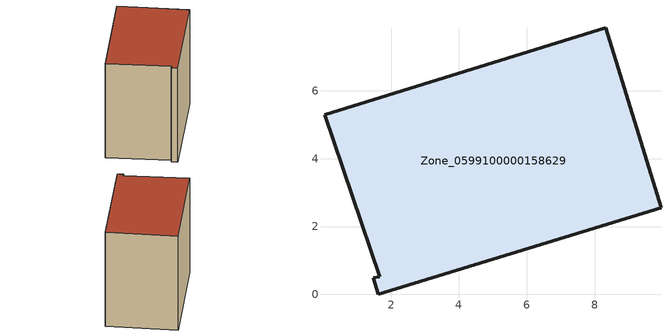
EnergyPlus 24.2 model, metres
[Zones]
Zone_0599100000158629
 floor ground (C_G): 1.62,0 1.47,0.49 1.67,0.51 0.04,5.3 8.33,7.87 9.96,2.56 z0
 wall outside (C_F): 9.96,2.56 8.33,7.87 0.04,5.3 1.67,0.51 1.47,0.49 1.62,0 9.96,2.56 z0:8.22
 roof outside (C_R): 1.47,0.49 1.62,0 9.96,2.56 8.33,7.87 0.04,5.3 1.67,0.51 z8.22
[BUILDING]
Pand.0599100000158629: North Axis=0; Terrain=City; Loads Convergence Tolerance Value=0.04; Temperature Convergence Tolerance Value=0.4; Solar Distribution=FullExterior; Maximum Number of Warmup Days=25; Minimum Number of Warmup Days=1
[Site:Location]
Rotterdam.The.Hague.AP_ZH_NLD Design_Conditions: Latitude=51.96; Longitude=4.45; Time Zone=1; Elevation=-4.5
[SITE:GROUNDTEMPERATURE:BUILDINGSURFACE]
18, 18, 18, 18, 18, 18, 18, 18, 18, 18, 18, 18
[MATERIAL] Thermal Absorptance=0.9; Solar Absorptance=0.7; Visible Absorptance=0.7
Name | Roughness | Thickness | Conductivity | Density | Specific Heat
G.TI.1975-1991 | MediumSmooth | 0.15 | 0.288461 | 540 | 1210
F.TI.1975-1991 | Rough | 0.3 | 0.230769 | 1920 | 840
R.TI.1975-1991 | MediumRough | 0.2 | 0.153846 | 1500 | 1000
[CONSTRUCTION]
C_G: G.TI.1975-1991
C_F: F.TI.1975-1991
C_R: R.TI.1975-1991
[ZONE]
Zone_0599100000158629: Type=1; Multiplier=1; Ceiling Height=Autocalculate; Volume=Autocalculate; Floor Area=autocalculate; Part of Total Floor Area=Yes
[ZONEINFILTRATION:DESIGNFLOWRATE]
Infil_Zone_0599100000158629: Zone or ZoneList or Space or SpaceList=Zone_0599100000158629; Schedule=AlwaysOn; Design Flow Rate Calculation Method=Flow/Area; Flow Rate per Floor Area=0.003; Constant Term Coefficient=1; Temperature Term Coefficient=0; Velocity Term Coefficient=0; Velocity Squared Term Coefficient=0
[HVACTEMPLATE:ZONE:IDEALLOADSAIRSYSTEM]
Zone_0599100000158629: Maximum Heating Supply Air Temperature=50; Minimum Cooling Supply Air Temperature=13; Maximum Heating Supply Air Humidity Ratio=0.0156; Minimum Cooling Supply Air Humidity Ratio=0.0077; Heating Limit=NoLimit; Cooling Limit=NoLimit; Dehumidification Control Type=ConstantSensibleHeatRatio; Cooling Sensible Heat Ratio=0.7; Dehumidification Setpoint=60; Humidification Control Type=None; Humidification Setpoint=30; Outdoor Air Method=None; Outdoor Air Flow Rate per Person=0.00944; Outdoor Air Flow Rate per Zone Floor Area=0; Outdoor Air Flow Rate per Zone=0; Demand Controlled Ventilation Type=None; Outdoor Air Economizer Type=NoEconomizer; Heat Recovery Type=None; Sensible Heat Recovery Effectiveness=0.7; Latent Heat Recovery Effectiveness=0.65
[ZONECONTROL:THERMOSTAT]
ThermostatControl_Zone_0599100000158629: Zone or ZoneList=Zone_0599100000158629; Control Type Schedule=DualSetpointControlType; Control 1=Thermostat_Zone_0599100000158629; Temperature Difference Between Cutout And Setpoint=0
[THERMOSTATSETPOINT:DUALSETPOINT]
Thermostat_Zone_0599100000158629: Heating Setpoint Temperature Schedule=HeatingSetpoint_Zone_0599100000158629; Cooling Setpoint Temperature Schedule=CoolingSetpoint_Zone_0599100000158629
[SCHEDULE:COMPACT]
HeatingSetpoint_Zone_0599100000158629: Through: 12/31, For: AllDays, Until: 24:00, 21
CoolingSetpoint_Zone_0599100000158629: Through: 12/31, For: AllDays, Until: 24:00, 24
DualSetpointControlType: Through: 12/31, For: AllDays, Until: 24:00, 4
AlwaysOn: Through: 12/31, For: AllDays, Until: 24:00, 1
